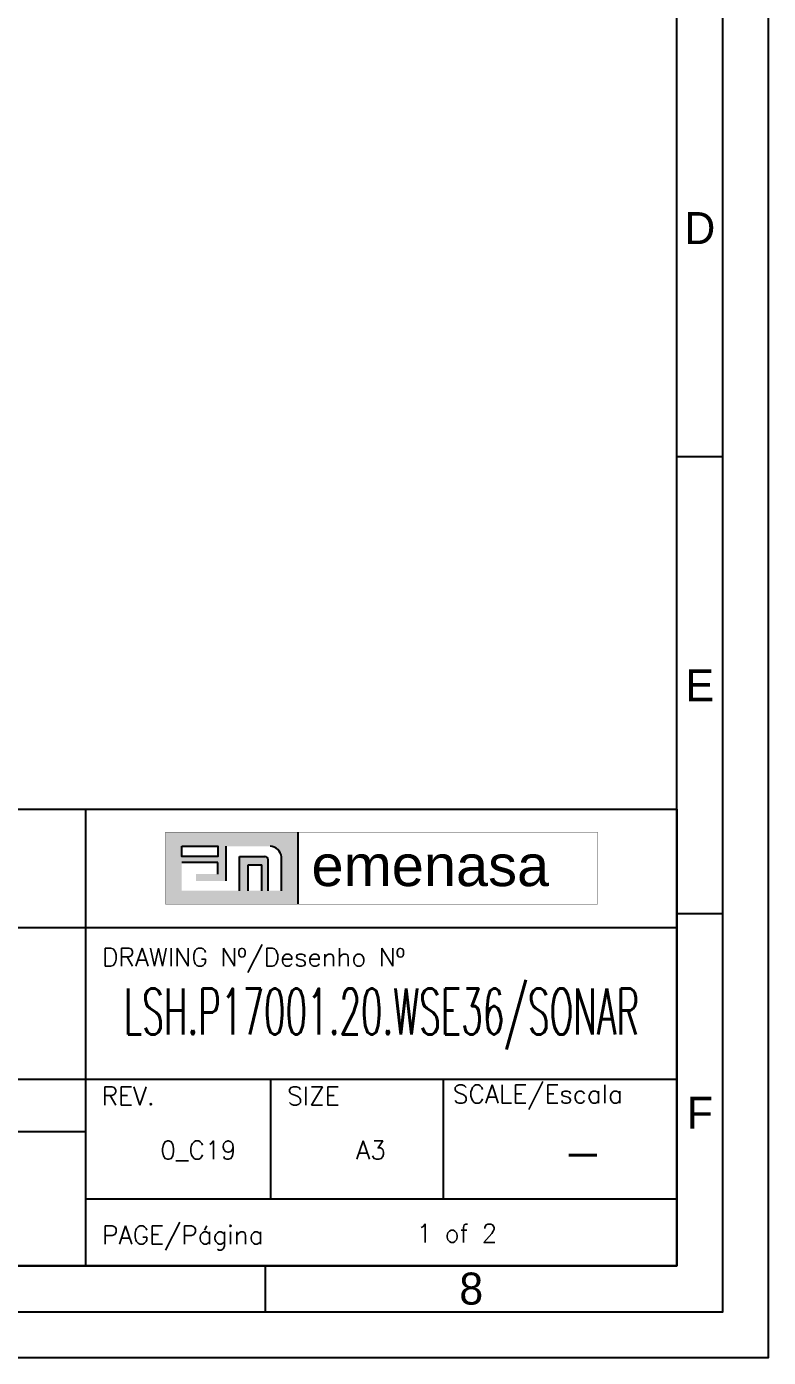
# Model space of a CAD drawing. Header units: millimetres. Extents: x 132530 to 133404, y 33424 to 34046.
# Drawn here: x 132868.5 to 132949.6, y 33424.2 to 33569.7 of the extents above; entities that cross this region are included whole.
import ezdxf
from ezdxf.enums import TextEntityAlignment as Align

# ---------------------------------------------------------------- set-up
doc = ezdxf.new("R2010")
doc.units = ezdxf.units.MM
doc.layers.add('MAINS-Cajetin', color=73, linetype='Continuous')
doc.styles.add('EMENASA', font='BAUHS93.TTF')
doc.styles.add('MAINS_ROMANS', font='romans.shx')

# ---------------------------------------------------------------- blocks, each defined once
blk = doc.blocks.new('Formato A3')
at = {"layer": 'MAINS-Cajetin'}
for points in [[(0, 0), (420, 0), (420, 297), (0, 297)], [(15, 5), (415, 5), (415, 292), (15, 292)], [(20, 10), (410, 10), (410, 287), (20, 287)]]:
    blk.add_lwpolyline(points, close=True, dxfattribs=at)
for points in [[(415, 98.5), (410, 98.5)], [(415, 48.5), (410, 48.5)], [(365, 5), (365, 10)]]:
    blk.add_lwpolyline(points, dxfattribs=at)
at = {"layer": 'MAINS-Cajetin', "char_height": 3.5, "width": 4.44, "attachment_point": 5}
for s, insert in [('D', (412.5, 123.5)), ('E', (412.5, 73.5)), ('F', (412.5, 26.75)), ('8', (387.5, 7.5))]:
    blk.add_mtext(s, dxfattribs=dict(at, insert=insert))

msp = doc.modelspace()

# ---------------------------------------------------------------- hatches: boundary and pattern name
at = {"layer": 'MAINS-Cajetin'}
h = msp.add_hatch(color=256, dxfattribs=at)
h.paths.add_polyline_path([(132883.63, 33481.6), (132883.63, 33473.73), (132898.1, 33473.73), (132898.1, 33481.6)])
h.paths.add_polyline_path([(132896.34, 33478.9), (132896.34, 33475.2), (132894.87, 33475.2), (132894.87, 33478.58, 0.414214), (132894.51, 33478.94), (132891.75, 33478.94), (132891.75, 33475.2), (132885.42, 33475.2), (132885.42, 33478.29), (132889.38, 33478.29), (132889.38, 33477.02), (132886.98, 33477.02), (132886.98, 33476.27), (132890.23, 33476.27), (132890.23, 33480.07), (132895.08, 33480.07, -0.355966)], flags=16)
h.paths.add_polyline_path([(132894.19, 33478.05), (132894.19, 33475.2), (132892.67, 33475.2), (132892.67, 33478.05)], flags=16)
h.paths.add_polyline_path([(132889.38, 33480.07), (132889.38, 33478.94), (132885.42, 33478.94), (132885.42, 33480.07)], flags=16)

# ---------------------------------------------------------------- linework, layer by layer
for p, q in [((132764.58, 33484.13), (132874.94, 33484.13)), ((132874.94, 33434.17), (132874.94, 33484.13)), ((132874.94, 33484.13), (132939.58, 33484.13)), ((132939.58, 33484.13), (132939.58, 33434.17)), ((132898.1, 33481.6), (132898.1, 33473.73)), ((132890.23, 33480.07), (132890.23, 33476.27)), ((132889.38, 33478.29), (132885.42, 33478.29)), ((132889.38, 33477.02), (132889.38, 33478.29)), ((132891.75, 33475.2), (132891.75, 33478.94)), ((132891.75, 33478.94), (132894.51, 33478.94)), ((132892.67, 33475.2), (132892.67, 33478.05)), ((132892.67, 33478.05), (132894.19, 33478.05)), ((132894.19, 33475.2), (132894.19, 33478.05)), ((132894.87, 33475.2), (132894.87, 33478.58)), ((132896.34, 33475.2), (132896.34, 33478.9)), ((132764.58, 33471.2), (132874.94, 33471.2)), ((132874.94, 33471.2), (132939.58, 33471.2)), ((132764.58, 33454.61), (132874.94, 33454.61)), ((132874.94, 33454.61), (132939.58, 33454.61)), ((132895.13, 33454.61), (132895.13, 33441.52)), ((132914.02, 33454.61), (132914.02, 33441.52)), ((132764.58, 33448.87), (132874.94, 33448.87)), ((132874.94, 33448.87), (132874.94, 33448.87)), ((132874.94, 33441.52), (132939.58, 33441.52)), ((132874.94, 33434.17), (132764.58, 33434.17)), ((132939.58, 33434.17), (132874.94, 33434.17))]:
    msp.add_line(p, q, dxfattribs=at)
at = {"layer": 'MAINS-Cajetin', "const_width": 0.05}
msp.add_lwpolyline([(132883.63, 33481.6), (132930.88, 33481.6), (132930.88, 33473.73), (132883.63, 33473.73)], close=True, dxfattribs=at)
at = {"layer": 'MAINS-Cajetin'}
msp.add_lwpolyline([(132885.42, 33480.07), (132889.38, 33480.07), (132889.38, 33478.94), (132885.42, 33478.94)], close=True, dxfattribs=at)
for centre, radius, start, end in [((132894.99, 33478.71), 1.36, 7.8518, 86.2277), ((132894.51, 33478.58), 0.36, 0, 90)]:
    msp.add_arc(centre, radius, start, end, dxfattribs=at)

# ---------------------------------------------------------------- block references
msp.add_blockref('Formato A3', (132529.58, 33424.17), dxfattribs=at)

# ---------------------------------------------------------------- texts
at = {"layer": 'MAINS-Cajetin', "style": 'EMENASA', "width": 1.05}
msp.add_text('emenasa', height=4.5, dxfattribs=at).set_placement((132899.61, 33475.71))
at = {"layer": 'MAINS-Cajetin', "style": 'MAINS_ROMANS'}
for s, p in [('DRAWING Nº/Desenho Nº', (132876.7, 33466.94)), ('REV.', (132876.65, 33451.77)), ('SIZE', (132896.95, 33451.77)), ('SCALE/Escala', (132915.07, 33451.96))]:
    msp.add_text(s, height=2, dxfattribs=at).set_placement(p)
msp.add_text('1 of 2', height=2, dxfattribs=at).set_placement((132915.51, 33437.75), align=Align.MIDDLE)
at = {"layer": 'MAINS-Cajetin', "insert": (132907.26, 33457.83), "char_height": 5, "width": 64.6448, "attachment_point": 8, "style": 'MAINS_ROMANS'}
msp.add_mtext('{\\W0.55;LSH.P17001.20.WSE36/SONAR}', dxfattribs=at)
at = {"layer": 'MAINS-Cajetin', "style": 'MAINS_ROMANS'}
for tag, text, height, p in [('0_C19', '0', 2, (132887.23, 33446.84)), ('A3', '0', 2, (132906.12, 33446.84)), ('-', '', 4, (132929.28, 33446.58))]:
    msp.add_attdef(tag, text=text, height=height, dxfattribs=at).set_placement(p, align=Align.MIDDLE_CENTER)
msp.add_attdef('PAGE/Página', (132876.71, 33436.56), 'SHEET 1 OF 1 / Página 1 de 1', height=2, dxfattribs=at)

doc.saveas('drawing.dxf')
